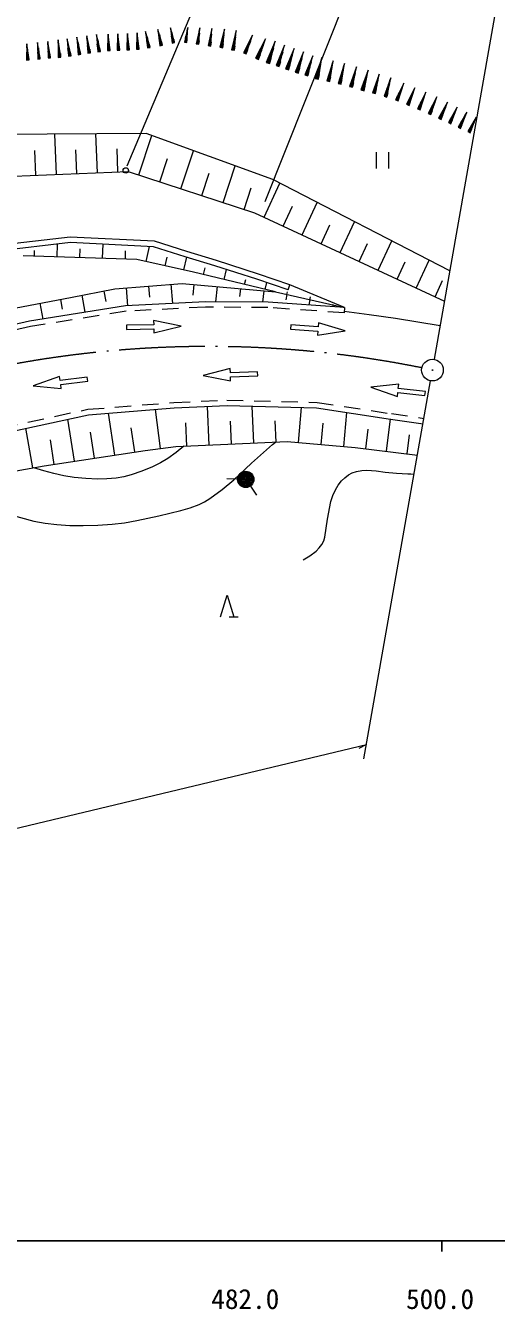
# Model space of a CAD drawing. Units: millimetres, scale not verified. Extents: x -24973 to 615027, y -198662 to 161338.
# Drawn here: x 464906 to 508027, y -19948 to 97718 of the extents above; entities that cross this region are included whole.
import ezdxf
from ezdxf.enums import TextEntityAlignment as Align

# ---------------------------------------------------------------- set-up
doc = ezdxf.new("R2010")
doc.units = ezdxf.units.MM
doc.header["$LTSCALE"] = 1000
doc.linetypes.add('USER1', pattern=[10, 7.868852, -0.983607, 0.163934, -0.983607])
doc.linetypes.add('USER3', pattern=[2.5, 1.5, -1])
for name, color, linetype, lineweight in [('S-BGD', 1, 'Continuous', 13), ('S-BGD-HTXT', 6, 'Continuous', 13), ('S-BGD-TXT', 8, 'Continuous', 25), ('S-BMK', 3, 'USER1', 13)]:
    doc.layers.add(name, color=color, linetype=linetype, lineweight=lineweight)
doc.styles.add('ＭＳ ゴシック', font='')
doc.styles.get('ＭＳ ゴシック').set_extended_font_data('MS Gothic')

# ---------------------------------------------------------------- blocks, each defined once
blk = doc.blocks.new('BUHIN1')
at = {"layer": 'S-BGD'}
blk.add_circle((0, 0), 30, dxfattribs=at)
at = {"layer": 'S-BMK', "linetype": 'Continuous'}
blk.add_circle((0, 0), 995, dxfattribs=at)
blk = doc.blocks.new('BUHIN123')
at = {"layer": 'S-BGD'}
for radius in [746, 660, 574, 484, 398, 292, 202, 116, 22.5]:
    blk.add_circle((0, 0), radius, dxfattribs=at)
blk = doc.blocks.new('BUHIN115')
at = {"layer": 'S-BGD'}
for p, q in [((-578, 750), (-578, -750)), ((574, -750), (574, 750))]:
    blk.add_line(p, q, dxfattribs=at)
blk = doc.blocks.new('BUHIN276')
at = {"layer": 'S-BGD'}
blk.add_line((195, -995), (995, -995), dxfattribs=at)
blk.add_lwpolyline([(-610, -995), (0, 1000), (610, -995)], dxfattribs=at)
blk = doc.blocks.new('BUHIN410')
at = {"layer": 'S-BGD'}
for p, q in [((89, 267), (-355, -686)), ((-326, -700), (272, 584)), ((147, 240), (-297, -713)), ((-278, -378), (-410, -661)), ((-377, -676), (-91, -63)), ((-268, -727), (17, -114)), ((-107, -457), (-239, -740))]:
    blk.add_line(p, q, dxfattribs=at)
blk.add_lwpolyline([(-226, -777), (338, 725), (-450, -673)], close=True, dxfattribs=at)
blk = doc.blocks.new('BUHIN412')
at = {"layer": 'S-BGD'}
for p, q in [((83, 288), (-347, -744)), ((-315, -757), (263, 632)), ((146, 262), (-284, -770)), ((-278, -414), (-406, -720)), ((-370, -734), (-94, -71)), ((-253, -783), (24, -120)), ((-94, -490), (-221, -796))]:
    blk.add_line(p, q, dxfattribs=at)
blk.add_lwpolyline([(-205, -835), (327, 785), (-449, -734)], close=True, dxfattribs=at)
blk = doc.blocks.new('BUHIN413')
at = {"layer": 'S-BGD'}
for p, q in [((49, 313), (-267, -827)), ((-232, -837), (194, 698)), ((119, 294), (-197, -847)), ((-238, -471), (-332, -809)), ((-293, -820), (-90, -87)), ((-163, -856), (41, -123)), ((-34, -528), (-128, -866))]:
    blk.add_line(p, q, dxfattribs=at)
blk.add_lwpolyline([(-106, -905), (240, 867), (-375, -830)], close=True, dxfattribs=at)
blk = doc.blocks.new('BUHIN414')
at = {"layer": 'S-BGD'}
for p, q in [((52, 331), (-282, -873)), ((-245, -883), (204, 737)), ((125, 310), (-208, -894)), ((-251, -497), (-350, -854)), ((-309, -866), (-95, -92)), ((-172, -904), (43, -130)), ((-36, -557), (-135, -914))]:
    blk.add_line(p, q, dxfattribs=at)
blk.add_lwpolyline([(-112, -955), (254, 915), (-396, -876)], close=True, dxfattribs=at)
blk = doc.blocks.new('BUHIN415')
at = {"layer": 'S-BGD'}
for p, q in [((41, 332), (-251, -883)), ((-214, -891), (178, 744)), ((115, 314), (-177, -900)), ((-234, -506), (-320, -866)), ((-279, -876), (-91, -95)), ((-140, -909), (47, -129)), ((-17, -558), (-103, -918))]:
    blk.add_line(p, q, dxfattribs=at)
blk.add_lwpolyline([(-79, -958), (222, 924), (-365, -889)], close=True, dxfattribs=at)
blk = doc.blocks.new('BUHIN418')
at = {"layer": 'S-BGD'}
for p, q in [((73, 345), (-343, -903)), ((-305, -915), (255, 764)), ((149, 319), (-267, -928)), ((-291, -509), (-414, -879)), ((-372, -893), (-104, -92)), ((-229, -941), (38, -139)), ((-68, -583), (-191, -953))]:
    blk.add_line(p, q, dxfattribs=at)
blk.add_lwpolyline([(-169, -998), (316, 949), (-463, -900)], close=True, dxfattribs=at)
blk = doc.blocks.new('BUHIN428')
at = {"layer": 'S-BGD'}
for p, q in [((140, -710), (-117, 592)), ((-80, 252), (111, -716)), ((-21, 263), (170, -704)), ((89, -720), (-34, -98)), ((-1, -440), (56, -727)), ((199, -698), (76, -77)), ((172, -406), (229, -693))]:
    blk.add_line(p, q, dxfattribs=at)
blk.add_lwpolyline([(259, -713), (-145, 736), (31, -758)], close=True, dxfattribs=at)
blk = doc.blocks.new('BUHIN429')
at = {"layer": 'S-BGD'}
for p, q in [((-42, 261), (4, -724)), ((34, -723), (-28, 603)), ((18, 264), (64, -722)), ((-66, -435), (-52, -727)), ((-18, -725), (-48, -92)), ((94, -720), (64, -87)), ((110, -427), (124, -719))]:
    blk.add_line(p, q, dxfattribs=at)
blk.add_lwpolyline([(151, -744), (-35, 749), (-81, -755)], close=True, dxfattribs=at)
blk = doc.blocks.new('BUHIN430')
at = {"layer": 'S-BGD'}
for p, q in [((115, -763), (-96, 637)), ((-73, 272), (84, -768)), ((-10, 282), (147, -759)), ((60, -772), (-41, -103)), ((-22, -469), (24, -777)), ((179, -754), (78, -85)), ((164, -440), (210, -749))]:
    blk.add_line(p, q, dxfattribs=at)
blk.add_lwpolyline([(242, -772), (-120, 791), (-3, -810)], close=True, dxfattribs=at)
blk = doc.blocks.new('BUHIN432')
at = {"layer": 'S-BGD'}
for p, q in [((64, -721), (-53, 601)), ((-53, 259), (34, -724)), ((7, 264), (93, -718)), ((-48, -437), (-22, -729)), ((11, -726), (-44, -94)), ((123, -716), (68, -84)), ((128, -422), (153, -713))]:
    blk.add_line(p, q, dxfattribs=at)
blk.add_lwpolyline([(182, -737), (-66, 747), (-50, -757)], close=True, dxfattribs=at)
blk = doc.blocks.new('BUHIN271')
at = {"layer": 'S-BGD'}
blk.add_circle((0, 0), 249, dxfattribs=at)

msp = doc.modelspace()

# ---------------------------------------------------------------- linework, layer by layer
at = {"layer": 'S-BGD'}
for p, q in [((474213, 84885), (481886, 103104)), ((478435, 96171), (478195, 97387)), ((478229, 97069), (478408, 96166)), ((478387, 96162), (478273, 96742)), ((478284, 97080), (478463, 96177)), ((478490, 96182), (478376, 96762)), ((479511, 96209), (479593, 96795)), ((479659, 97118), (479532, 96206)), ((479560, 96202), (479731, 97429)), ((479715, 97110), (479588, 96198)), ((479615, 96194), (479697, 96780)), ((480607, 96057), (480694, 96685)), ((480765, 97031), (480629, 96054)), ((480659, 96050), (480842, 97364)), ((480825, 97022), (480689, 96046)), ((480718, 96041), (480806, 96669)), ((481702, 95905), (481796, 96575)), ((481871, 96944), (481726, 95902)), ((481758, 95897), (481953, 97300)), ((481935, 96935), (481790, 95893)), ((481821, 95889), (481915, 96558)), ((483002, 96846), (482807, 95746)), ((482841, 95740), (483103, 97221)), ((483069, 96835), (482874, 95734)), ((484066, 96691), (483859, 95526)), ((483894, 95519), (484172, 97088)), ((484136, 96678), (483930, 95513)), ((485000, 95207), (485625, 96673)), ((465007, 95572), (465074, 94588)), ((465104, 94590), (465013, 95915)), ((465067, 95576), (465134, 94592)), ((468014, 94852), (467890, 96262)), ((467890, 95897), (467982, 94849)), ((467959, 94847), (467899, 95520)), ((467954, 95903), (468046, 94855)), ((468078, 94858), (468019, 95531)), ((478303, 96423), (478356, 96156)), ((478465, 96455), (478518, 96188)), ((479518, 96483), (479480, 96213)), ((479681, 96461), (479643, 96190)), ((480614, 96351), (480573, 96062)), ((480788, 96327), (480748, 96037)), ((481710, 96219), (481667, 95910)), ((481896, 96193), (481853, 95884)), ((482802, 96083), (482745, 95757)), ((482782, 95750), (482908, 96458)), ((482908, 95728), (483033, 96435)), ((482999, 96049), (482941, 95722)), ((483854, 95883), (483793, 95537)), ((483832, 95530), (483965, 96279)), ((483965, 95507), (484098, 96255)), ((484062, 95846), (484001, 95500)), ((485043, 95571), (484905, 95248)), ((484943, 95232), (485241, 95932)), ((485431, 96310), (484967, 95221)), ((485497, 96282), (485034, 95193)), ((485067, 95179), (485365, 95879)), ((485237, 95488), (485100, 95165)), ((486059, 94745), (486390, 95523)), ((486602, 95944), (486086, 94734)), ((486123, 94718), (486817, 96346)), ((486675, 95912), (486160, 94702)), ((486197, 94687), (486528, 95464)), ((487517, 95649), (487080, 94339)), ((487120, 94325), (487708, 96088)), ((487597, 95622), (487160, 94312)), ((464998, 94876), (465018, 94584)), ((465052, 94587), (465009, 95219)), ((465164, 94594), (465121, 95227)), ((465174, 94888), (465194, 94596)), ((467895, 95155), (467923, 94844)), ((468082, 95171), (468110, 94860)), ((486170, 95122), (486017, 94763)), ((486386, 95030), (486234, 94671)), ((487135, 94752), (487006, 94364)), ((487050, 94349), (487331, 95190)), ((487200, 94299), (487480, 95141)), ((487369, 94674), (487240, 94286)), ((490996, 94389), (490601, 93204)), ((490637, 93192), (491169, 94787)), ((491068, 94365), (490673, 93180)), ((491850, 94165), (491543, 92886)), ((491582, 92877), (491995, 94598)), ((491927, 94147), (491620, 92868)), ((490651, 93578), (490534, 93226)), ((490574, 93213), (490828, 93974)), ((490709, 93168), (490963, 93929)), ((490863, 93507), (490745, 93156)), ((491561, 93283), (491470, 92904)), ((491513, 92893), (491711, 93715)), ((491659, 92858), (491857, 93680)), ((491789, 93228), (491698, 92849)), ((502911, 89546), (502771, 89246)), ((502805, 89229), (503109, 89880)), ((503301, 90232), (502828, 89219)), ((502859, 89204), (503495, 90568)), ((503362, 90203), (502890, 89190)), ((502921, 89175), (503224, 89826)), ((503092, 89462), (502952, 89161)), ((505594, 88283), (505470, 88018)), ((505501, 88003), (505769, 88578)), ((505938, 88888), (505521, 87994)), ((505549, 87981), (506110, 89184)), ((505993, 88862), (505576, 87968)), ((505603, 87956), (505871, 88530)), ((475958, 87829), (458087, 87732)), ((467715, 84082), (467561, 87784)), ((471478, 84238), (471330, 87804)), ((475266, 84039), (476450, 87650)), ((487538, 83615), (475958, 87829)), ((505754, 88208), (505630, 87943)), ((465833, 84004), (465739, 86265)), ((469596, 84160), (469506, 86340)), ((473360, 84316), (473273, 86415)), ((479126, 82774), (480269, 86260)), ((477196, 83406), (477894, 85536)), ((482985, 81508), (484088, 84871)), ((461129, 83808), (474301, 84355)), ((474301, 84355), (485880, 80560)), ((481056, 82141), (481729, 84196)), ((503778, 75242), (487538, 83615)), ((484915, 80876), (485564, 82856)), ((486751, 80154), (488202, 83272)), ((490232, 78534), (491618, 81511)), ((485880, 80560), (503287, 72456)), ((488491, 79344), (489343, 81173)), ((491973, 77723), (492785, 79468)), ((493713, 76913), (495034, 79750)), ((468987, 78346), (450534, 76156)), ((469004, 77844), (450662, 75667)), ((467787, 76529), (467825, 77704)), ((476716, 77956), (468987, 78346)), ((476625, 77460), (469004, 77844)), ((471956, 76395), (471997, 77693)), ((479679, 77004), (476716, 77956)), ((495454, 76103), (496227, 77763)), ((497195, 75292), (498450, 77989)), ((475082, 76295), (464660, 76629)), ((465702, 76596), (465719, 77112)), ((469871, 76462), (469897, 77264)), ((474040, 76328), (474064, 77084)), ((475947, 76101), (476256, 77478)), ((479526, 76528), (476625, 77460)), ((477678, 75714), (477854, 76502)), ((479408, 75327), (479667, 76486)), ((482250, 75714), (479526, 76528)), ((482393, 76193), (479679, 77004)), ((480273, 75134), (475082, 76295)), ((481211, 74905), (481364, 75531)), ((486091, 74470), (482250, 75714)), ((486245, 74946), (482393, 76193)), ((483089, 74448), (483313, 75370)), ((498936, 74482), (499669, 76057)), ((500676, 73671), (501866, 76227)), ((487782, 73306), (480273, 75134)), ((484966, 73991), (485080, 74460)), ((488949, 73495), (486091, 74470)), ((489111, 73968), (486245, 74946)), ((486843, 73535), (486996, 74161)), ((502417, 72861), (503111, 74352)), ((469026, 72814), (473082, 73588)), ((470040, 73007), (470339, 71441)), ((472068, 73394), (472254, 72419)), ((473082, 73588), (479232, 74098)), ((474107, 73673), (474242, 72048)), ((476157, 73843), (476241, 72830)), ((478207, 74013), (478352, 72260)), ((479232, 74098), (487782, 73306)), ((480300, 73999), (480209, 73011)), ((482438, 73801), (482309, 72410)), ((484576, 73603), (484509, 72878)), ((486713, 73405), (486618, 72379)), ((487782, 73306), (494114, 71890)), ((488837, 73070), (488730, 72589)), ((488837, 73070), (488895, 73328)), ((488949, 73495), (489111, 73968)), ((494114, 71890), (489111, 73968)), ((463396, 71723), (469026, 72814)), ((474057, 72039), (465250, 70622)), ((466211, 72268), (466491, 70822)), ((468087, 72632), (468262, 71728)), ((481385, 72416), (474057, 72039)), ((487125, 72375), (481385, 72416)), ((494114, 71890), (487125, 72375)), ((490948, 72598), (490841, 72117)), ((490948, 72598), (491006, 72856)), ((493059, 72126), (493037, 72029)), ((493059, 72126), (493070, 72177)), ((494114, 71890), (494080, 71391)), ((465250, 70622), (459858, 69419)), ((479140, 70166), (476629, 70679)), ((476629, 70679), (476637, 70304)), ((496364, 71219), (494088, 71514)), ((498795, 70890), (496364, 71219)), ((502890, 70200), (498795, 70890)), ((476637, 70304), (474137, 70255)), ((474137, 70255), (474145, 69880)), ((474145, 69880), (476644, 69929)), ((476644, 69929), (476652, 69554)), ((476652, 69554), (479140, 70166)), ((489208, 70286), (489180, 69912)), ((489180, 69912), (491674, 69729)), ((491701, 70103), (489208, 70286)), ((491646, 69355), (494181, 69734)), ((491674, 69729), (491646, 69355)), ((491728, 70477), (491701, 70103)), ((494181, 69734), (491728, 70477)), ((483646, 66283), (481165, 65641)), ((483658, 65908), (483646, 66283)), ((486156, 65988), (483658, 65908)), ((486168, 65613), (486156, 65988)), ((468019, 65572), (465606, 64707)), ((468065, 65200), (468019, 65572)), ((470546, 65507), (468065, 65200)), ((468111, 64828), (470592, 65135)), ((468157, 64456), (468111, 64828)), ((470592, 65135), (470546, 65507)), ((481165, 65641), (483682, 65159)), ((483670, 65533), (486168, 65613)), ((483682, 65159), (483670, 65533)), ((499090, 64845), (496543, 64567)), ((499048, 64472), (499090, 64845)), ((465606, 64707), (468157, 64456)), ((496543, 64567), (498964, 63727)), ((498964, 63727), (499006, 64100)), ((499006, 64100), (501490, 63819)), ((501532, 64192), (499048, 64472)), ((501490, 63819), (501532, 64192)), ((470667, 62056), (478506, 62680)), ((477249, 58957), (476801, 62544)), ((478506, 62680), (483351, 62888)), ((481719, 59270), (481560, 62811)), ((483351, 62888), (491565, 62680)), ((485808, 59454), (485657, 62829)), ((489914, 59501), (490192, 62714)), ((491565, 62680), (498343, 61661)), ((460332, 59830), (470667, 62056)), ((469370, 57785), (468775, 61648)), ((473071, 58355), (472479, 62200)), ((479674, 59178), (479579, 61305)), ((483763, 59362), (483669, 61474)), ((487853, 59545), (487766, 61485)), ((491991, 59321), (492160, 61273)), ((494068, 59142), (494338, 62263)), ((497955, 58701), (498320, 61664)), ((498343, 61661), (501311, 61230)), ((465564, 57178), (464928, 60820)), ((471220, 58070), (470853, 60454)), ((474921, 58640), (474578, 60865)), ((496056, 58935), (496279, 60743)), ((499854, 58466), (500070, 60220)), ((467519, 57500), (467172, 59752)), ((475846, 58782), (478652, 59133)), ((478652, 59133), (488875, 59591)), ((488875, 59591), (495106, 59052)), ((495106, 59052), (500803, 58349)), ((466594, 57358), (475846, 58782)), ((460417, 56279), (466594, 57358)), ((484320, 56143), (483321, 56166)), ((485493, 55506), (486056, 54680))]:
    msp.add_line(p, q, dxfattribs=at)
at = {"layer": 'S-BGD', "linetype": 'USER3'}
for p, q in [((481396, 71916), (474110, 71541)), ((487106, 71875), (481396, 71916)), ((494080, 71391), (487106, 71875)), ((474110, 71541), (465344, 70131)), ((465344, 70131), (459979, 68934)), ((460224, 60319), (470594, 62552)), ((470594, 62552), (478475, 63179)), ((478475, 63179), (483347, 63388)), ((483347, 63388), (491608, 63179)), ((491608, 63179), (498414, 62155)), ((498414, 62155), (501397, 61723))]:
    msp.add_line(p, q, dxfattribs=at)
at = {"layer": 'S-BGD'}
for points in [[(478546, 96168), (478169, 97521), (478334, 96126)], [(479664, 96163), (479750, 97564), (479449, 96193)], [(480770, 96008), (480862, 97509), (480540, 96040)], [(481877, 95853), (481975, 97454), (481631, 95887)], [(482965, 95688), (483132, 97385), (482706, 95734)], [(484026, 95464), (484203, 97261), (483752, 95513)], [(485116, 95124), (485693, 96834), (484860, 95233)], [(486252, 94625), (486893, 96526), (485967, 94747)], [(465222, 94572), (465003, 96061), (464990, 94556)], [(468140, 94835), (467876, 96418), (467893, 94813)], [(487263, 94239), (487773, 96283), (486954, 94342)], [(490766, 93114), (491228, 94963), (490487, 93207)], [(491724, 92807), (492040, 94788), (491423, 92879)], [(502966, 89122), (503565, 90718), (502727, 89233)], [(505643, 87908), (506171, 89317), (505432, 88006)]]:
    msp.add_lwpolyline(points, close=True, dxfattribs=at)
for points in [[(462888, 53052), (465643, 52309), (466693, 52119), (467764, 51988), (468961, 51908), (470173, 51888), (471504, 51925), (472841, 52022), (473962, 52157), (475084, 52352), (477108, 52778), (479117, 53263), (479963, 53509), (480789, 53812), (481298, 54062), (481784, 54370), (482903, 55206), (483983, 56089), (485589, 57613), (487234, 59091), (487514, 59317), (487794, 59543)], [(479409, 59167), (478693, 58578), (477943, 58040), (477254, 57641), (476525, 57289), (475559, 56894), (474564, 56551), (473889, 56373), (473192, 56252), (472336, 56178), (471475, 56163), (470403, 56205), (469337, 56306), (468410, 56452), (467485, 56660), (466569, 56913), (465648, 57193)], [(490342, 48763), (490935, 49129), (491511, 49557), (491802, 49839), (492051, 50164), (492214, 50491), (492321, 50843), (492563, 52471), (492863, 54086), (493044, 54641), (493282, 55173), (493533, 55597), (493835, 55988), (494136, 56285), (494475, 56534), (494830, 56717), (495219, 56847), (495690, 56935), (496178, 56964), (497015, 56910), (497853, 56796), (498891, 56684), (499929, 56631), (500208, 56622), (500498, 56614)]]:
    msp.add_lwpolyline(points, dxfattribs=at)
at = {"layer": 'S-BGD-HTXT'}
for p, q in [((502350, 67136), (510912, 115755)), ((486861, 81601), (499201, 112648)), ((495900, 30504), (502004, 65166)), ((428205, 15533), (496134, 31831)), ((496134, 31831), (495441, 31472))]:
    msp.add_line(p, q, dxfattribs=at)
at = {"layer": 'S-BGD-TXT'}
for p, q in [((-24973, -13662), (514027, -13662)), ((503027, -13662), (503027, -14662))]:
    msp.add_line(p, q, dxfattribs=at)
at = {"layer": 'S-BMK'}
msp.add_arc((481633, -30477), 98787, 78.57675, 107.66739, dxfattribs=at)

# ---------------------------------------------------------------- block references
for name, p in [('BUHIN430', (468818, 95734)), ('BUHIN430', (469715, 95865)), ('BUHIN430', (470613, 95997)), ('BUHIN430', (471511, 96128)), ('BUHIN429', (472486, 96199)), ('BUHIN429', (473373, 96226)), ('BUHIN429', (474261, 96253)), ('BUHIN429', (475147, 96309)), ('BUHIN428', (476042, 96436)), ('BUHIN428', (477173, 96635)), ('BUHIN432', (466058, 95413)), ('BUHIN432', (467003, 95513)), ('BUHIN418', (488312, 94980)), ('BUHIN418', (489184, 94674)), ('BUHIN418', (490056, 94368)), ('BUHIN415', (492850, 93563)), ('BUHIN415', (493892, 93311)), ('BUHIN414', (494974, 93030)), ('BUHIN414', (496020, 92713)), ('BUHIN413', (497067, 92396)), ('BUHIN413', (498114, 92078)), ('BUHIN412', (499234, 91657)), ('BUHIN412', (500238, 91246)), ('BUHIN412', (501242, 90835)), ('BUHIN412', (502242, 90413)), ('BUHIN410', (504089, 89511)), ('BUHIN410', (504972, 89074)), ('BUHIN115', (497600, 85371)), ('BUHIN271', (474074, 84443)), ('BUHIN1', (502177, 66151)), ('BUHIN123', (485070, 56126)), ('BUHIN276', (483367, 44511))]:
    msp.add_blockref(name, p)

# ---------------------------------------------------------------- texts
at = {"layer": 'S-BGD-TXT', "style": 'ＭＳ ゴシック'}
for s, p in [('482.0', (485027, -20467)), ('500.0', (502871, -20468))]:
    msp.add_text(s, height=1833, dxfattribs=at).set_placement(p, align=Align.BOTTOM_CENTER)

doc.saveas('drawing.dxf')
